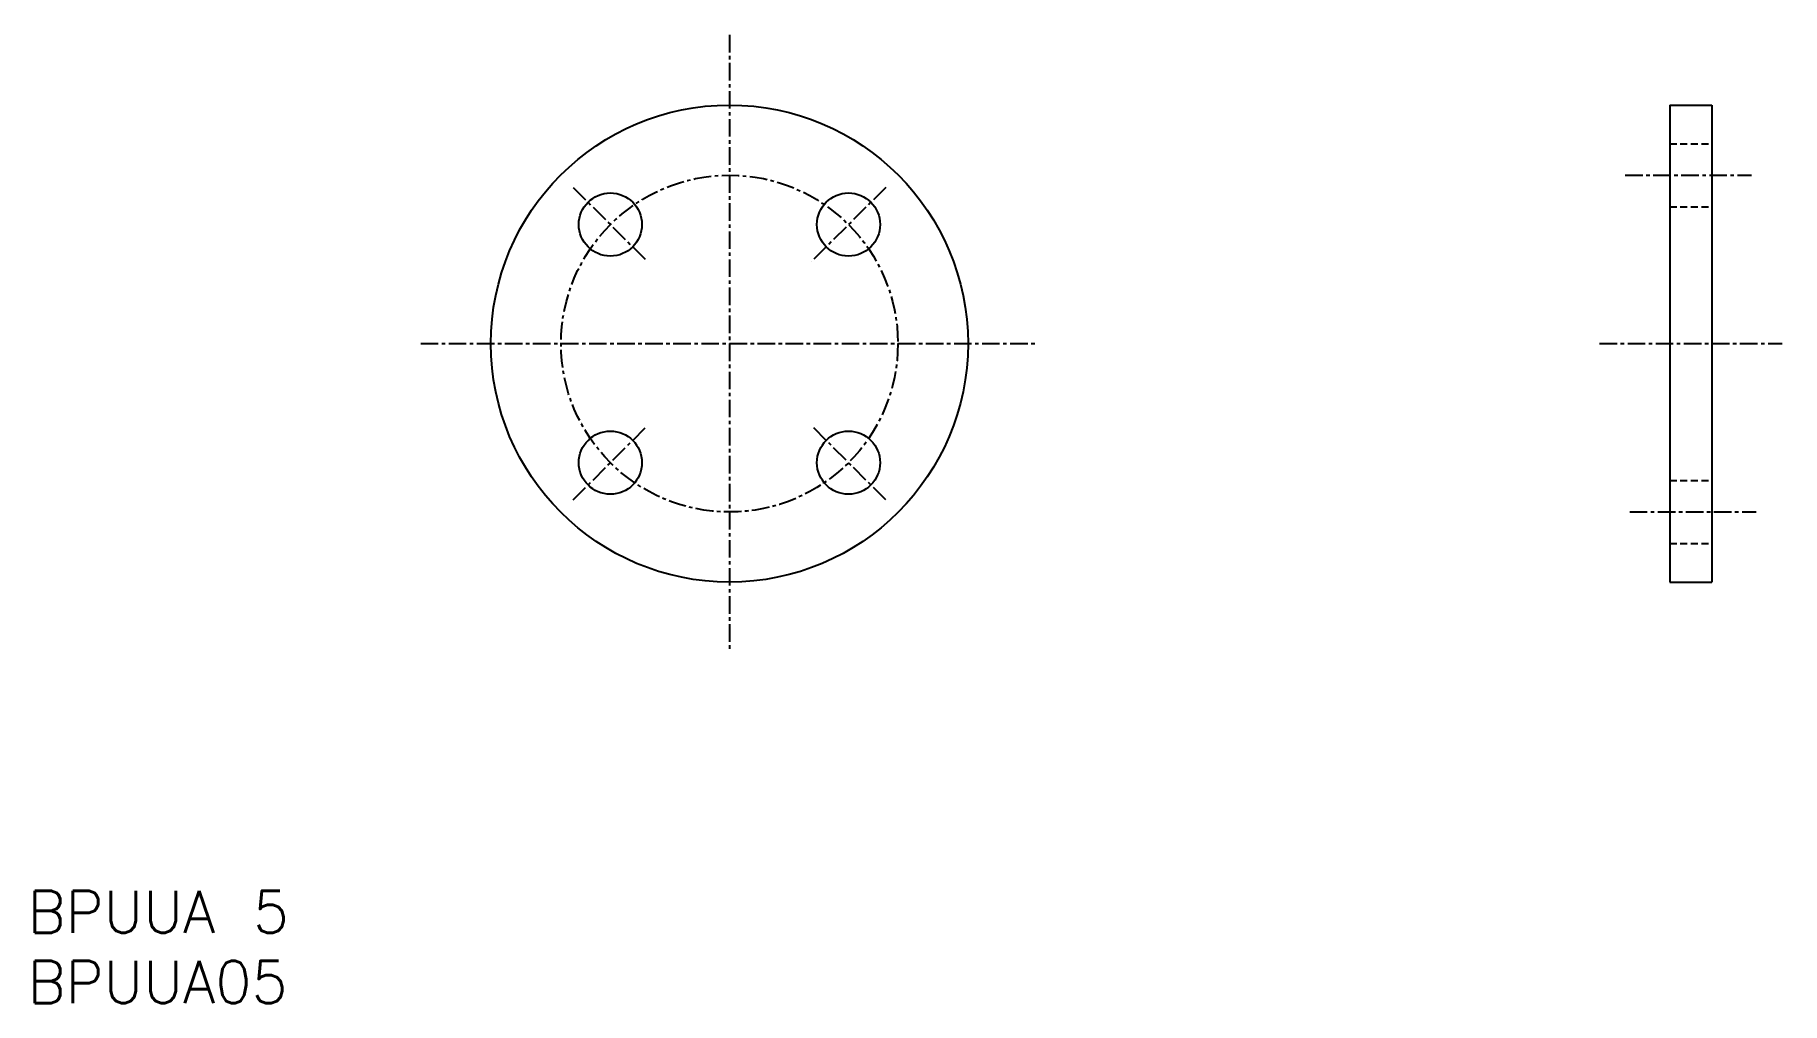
# Model space of a CAD drawing. Extents: x 1 to 125, y 0 to 69.
import ezdxf

# ---------------------------------------------------------------- set-up
doc = ezdxf.new("R2010")
doc.units = 0
doc.linetypes.add('CENTER', pattern=[2, 1.25, -0.25, 0.25, -0.25])
doc.linetypes.add('DASHED', pattern=[0.75, 0.5, -0.25])
doc.layers.get('0').update_dxf_attribs({"linetype": 'CONTINUOUS'})
doc.layers.add('CENTER', color=1, linetype='CENTER')
doc.styles.get("Standard").update_dxf_attribs({"font": 'txt.shx'})

# ---------------------------------------------------------------- blocks, each defined once
blk = doc.blocks.new('*U4')
at = {"color": 7, "linetype": 'CONTINUOUS'}
blk.add_text('BPUUA05', height=3, dxfattribs=at).set_placement((0, 0))
blk = doc.blocks.new('*U5')
at = {"color": 7, "linetype": 'CONTINUOUS'}
blk.add_text('BPUUA 5', height=3, dxfattribs=at).set_placement((0, 5))

msp = doc.modelspace()

# ---------------------------------------------------------------- linework, layer by layer
at = {"color": 7, "linetype": 'CONTINUOUS'}
for p, q in [((117, 64.00000000000001), (117, 30)), ((117, 64.00000000000001), (120, 64.00000000000001)), ((120, 64.00000000000001), (120, 30)), ((117, 30.00000000000002), (120, 30.00000000000002))]:
    msp.add_line(p, q, dxfattribs=at)
at = {"color": 3, "linetype": 'DASHED'}
for p, q in [((117, 61.25000000000001), (120, 61.25000000000001)), ((117, 56.75000000000001), (120, 56.75000000000001)), ((117, 37.25000000000001), (120, 37.25000000000001)), ((117, 32.75000000000002), (120, 32.75000000000002))]:
    msp.add_line(p, q, dxfattribs=at)
at = {"color": 7, "linetype": 'CONTINUOUS'}
for centre, radius in [((50, 47), 17), ((41.51471862576143, 55.48528137423857), 2.25), ((58.48528137423858, 55.48528137423857), 2.25), ((41.51471862576143, 38.51471862576143), 2.25), ((58.48528137423857, 38.51471862576143), 2.25)]:
    msp.add_circle(centre, radius, dxfattribs=at)
at = {"layer": 'CENTER', "color": 1, "linetype": 'CENTER'}
for p, q in [((50, 69), (50, 25)), ((113.822563, 59.00000000000002), (122.822563, 59.00000000000002)), ((38.86306819631188, 58.13693180368812), (44.16636905521099, 52.83363094478902)), ((61.13693180368813, 58.13693180368812), (55.83363094478903, 52.833630944789)), ((28, 47), (72, 47)), ((112, 47.00000000000001), (125, 47.00000000000001)), ((38.86306819631188, 35.86306819631188), (44.16636905521097, 41.16636905521099)), ((61.13693180368811, 35.86306819631187), (55.83363094478901, 41.16636905521097)), ((114.146944, 35.00000000000002), (123.1469440000001, 35.00000000000002))]:
    msp.add_line(p, q, dxfattribs=at)
msp.add_circle((50, 47), 12, dxfattribs=at)

# ---------------------------------------------------------------- block references
at = {"color": 7, "linetype": 'CONTINUOUS'}
for name in ['*U5', '*U4']:
    msp.add_blockref(name, (0, 0), dxfattribs=at)

doc.saveas('drawing.dxf')
